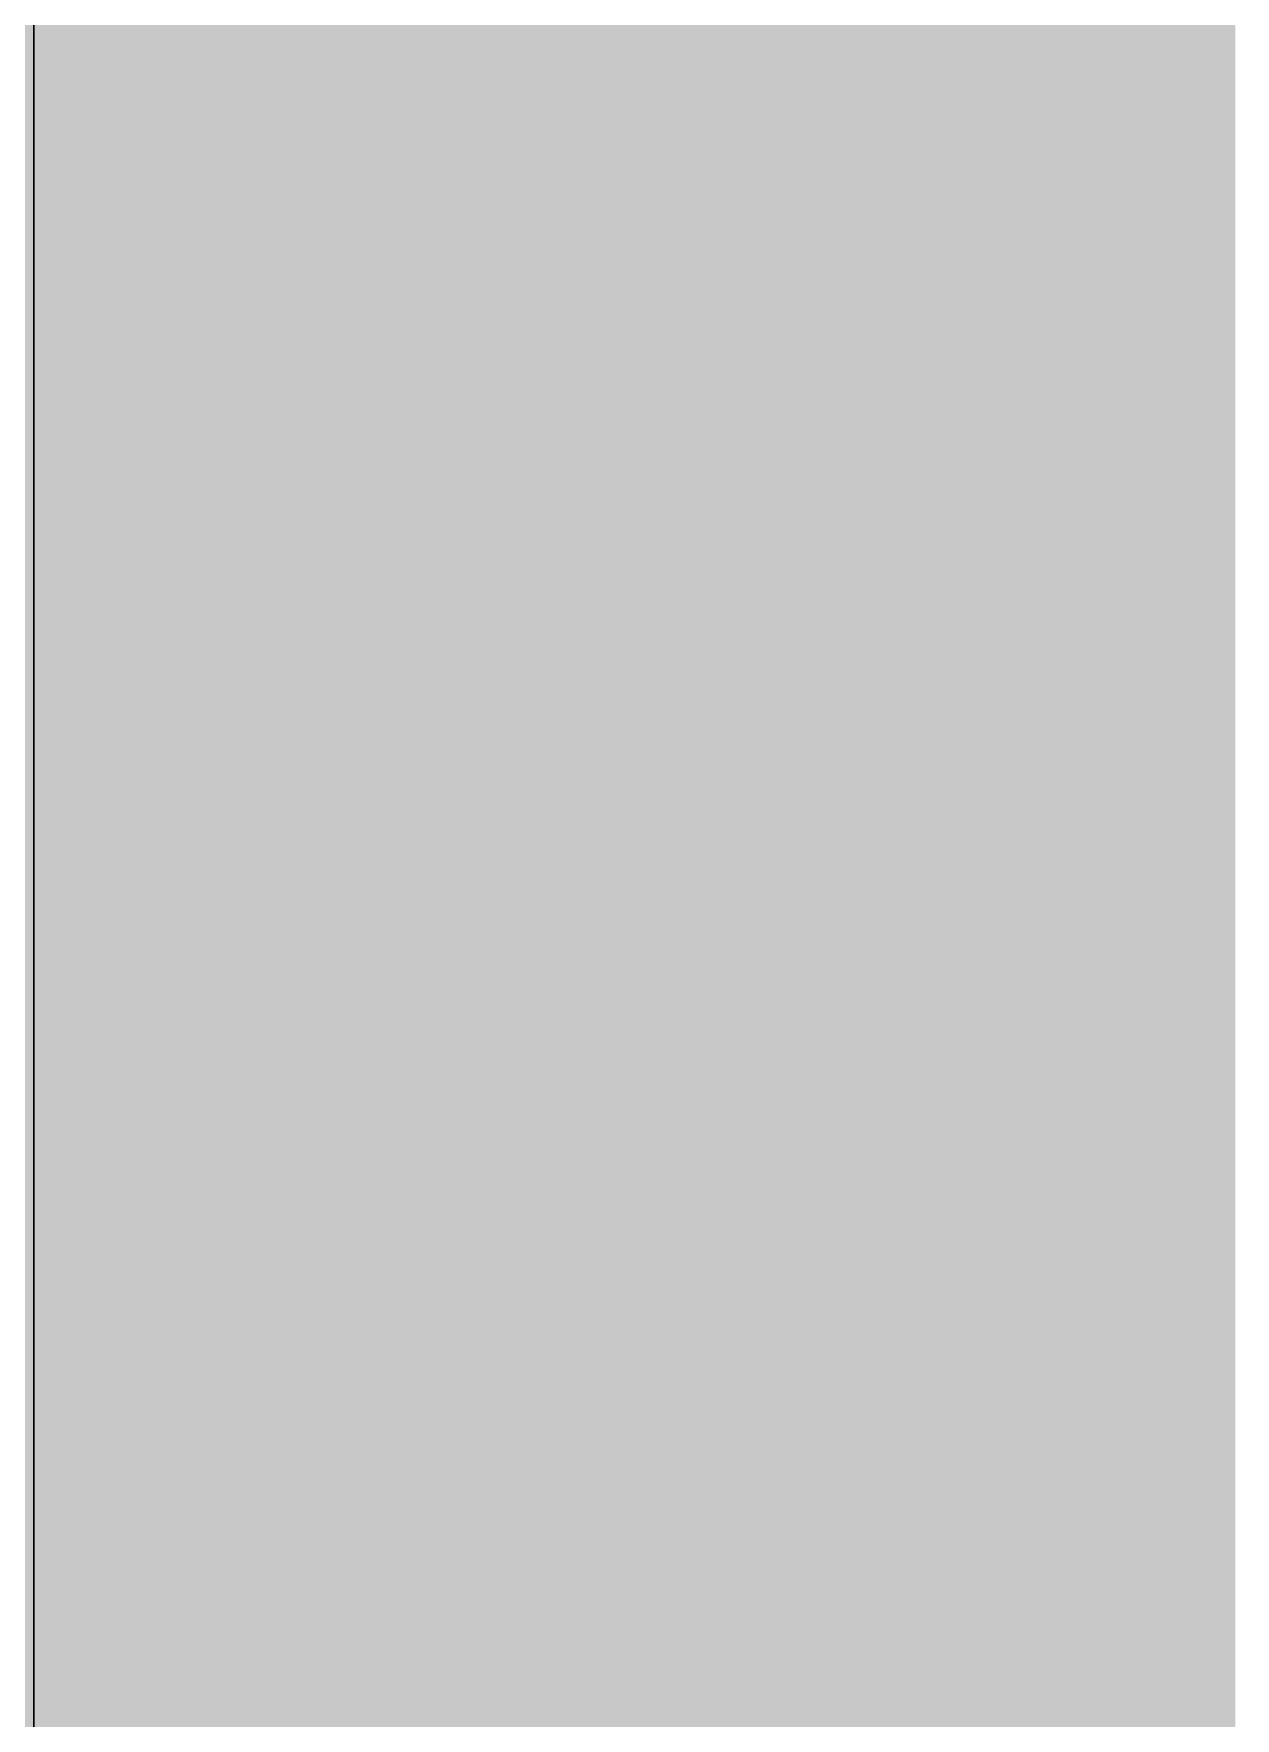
# Model space of a CAD drawing. Header units: inches. Extents: x -1159 to 2819, y -194 to 4438.
# Drawn here: x -1015.06 to -1004.06, y 542.7 to 558.13 of the extents above; entities that cross this region are included whole.
import ezdxf

# ---------------------------------------------------------------- set-up
doc = ezdxf.new("R2010")
doc.units = ezdxf.units.IN
doc.header["$MEASUREMENT"] = 0
doc.layers.add('A-WALL', color=113, linetype='Continuous', lineweight=18)
doc.layers.add('A-WALL-PATT', color=111, linetype='Continuous', lineweight=18)

msp = doc.modelspace()

# ---------------------------------------------------------------- hatches: boundary and pattern name
at = {"layer": 'A-WALL-PATT', "lineweight": 9}
h = msp.add_hatch(color=7, dxfattribs=at)
h.paths.add_polyline_path([(-1020.294, 16.255), (-1015.062, 16.255), (-1015.062, 96.005), (-1035.062, 96.005), (-1035.062, 16.255)], flags=0)
h.paths.add_polyline_path([(-1035.062, 133.505), (-1015.062, 133.505), (-1015.062, 216.005), (-1035.062, 216.005), (-1035.062, 149.624)], flags=0)
h.paths.add_polyline_path([(-1015.062, 253.505), (-1015.062, 342.005), (-1035.062, 342.005), (-1035.062, 253.505), (-1019.572, 253.505)], flags=0)
h.paths.add_polyline_path([(-1035.062, 379.505), (-1015.062, 379.505), (-1015.062, 468.124), (-1035.062, 468.124)], flags=0)
h.paths.add_polyline_path([(-1035.062, 505.624), (-1015.062, 505.624), (-1015.062, 604.374), (-1035.062, 604.374), (-1035.062, 546.409)], flags=0)
h.paths.add_polyline_path([(-1015.062, 641.874), (-1015.062, 729.874), (-1035.062, 729.874), (-1035.062, 641.874)], flags=0)
h.paths.add_polyline_path([(-1015.062, 767.374), (-1015.062, 789.874), (-1035.062, 789.874), (-1035.062, 767.374)], flags=0)
msp.add_hatch(color=7, dxfattribs=at).paths.add_polyline_path([(-1015.062, 518.874), (-1004.062, 518.874), (-1004.062, 602.967), (-1015.062, 602.967), (-1015.062, 527.734)], flags=0)

# ---------------------------------------------------------------- linework, layer by layer
at = {"layer": 'A-WALL', "color": 8, "lineweight": 30}
msp.add_line((-1015.062, 505.624), (-1015.062, 604.374), dxfattribs=at)

doc.saveas('drawing.dxf')
